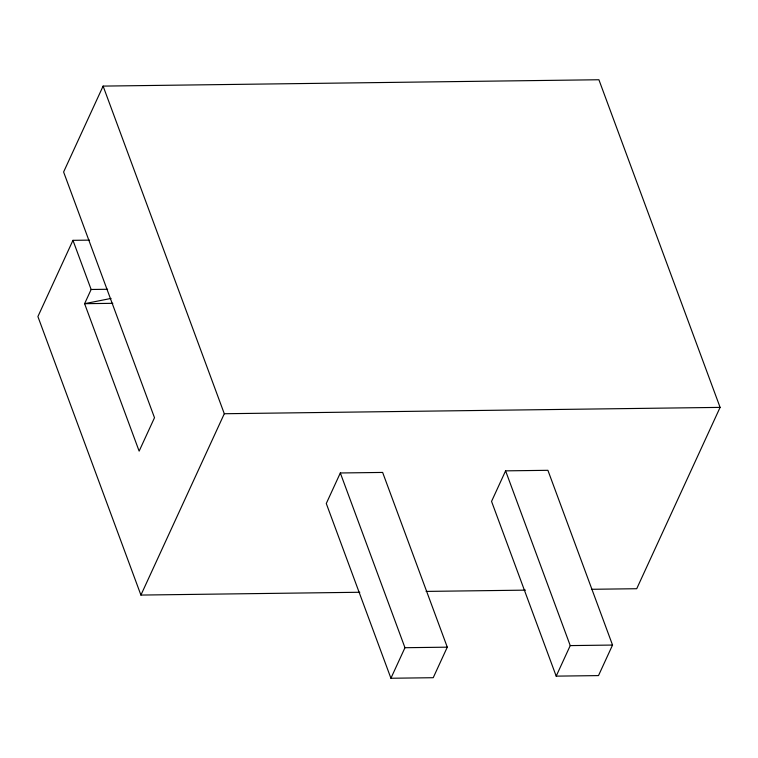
<?xml version="1.0" encoding="UTF-8"?>
<svg xmlns="http://www.w3.org/2000/svg" width="758" height="758" viewBox="0 0 758 758"><rect width="100%" height="100%" fill="white"/><g stroke="black" fill="none" stroke-linecap="round" stroke-linejoin="round"><path stroke-width="1.14" d="M591.752 589.288L636.72 588.72L720.1 407.387L598.905 79.751L103.107 86.099L63.606 171.99L154.499 417.724L139.14 451.124L84.602 303.683L91.14 289.48L72.957 240.333L89.425 240.125M72.957 240.333L37.9 316.569L140.922 595.068L359.823 592.263M140.922 595.068L224.302 413.735L103.107 86.099M340.323 472.973L326.281 503.511L390.92 678.249L433.225 677.709L447.277 647.171L382.638 472.433L340.323 472.973L404.962 647.711L390.92 678.249M505.595 470.851L491.554 501.398L556.192 676.136L598.498 675.596L612.54 645.058L547.901 470.311L505.595 470.851L570.234 645.598L556.192 676.136M111.066 298.425L84.602 303.683L112.838 303.323M91.14 289.48L107.608 289.272M224.302 413.735L720.1 407.387M426.091 591.411L525.484 590.141M404.962 647.711L447.277 647.171M570.234 645.598L612.54 645.058"/></g></svg>
